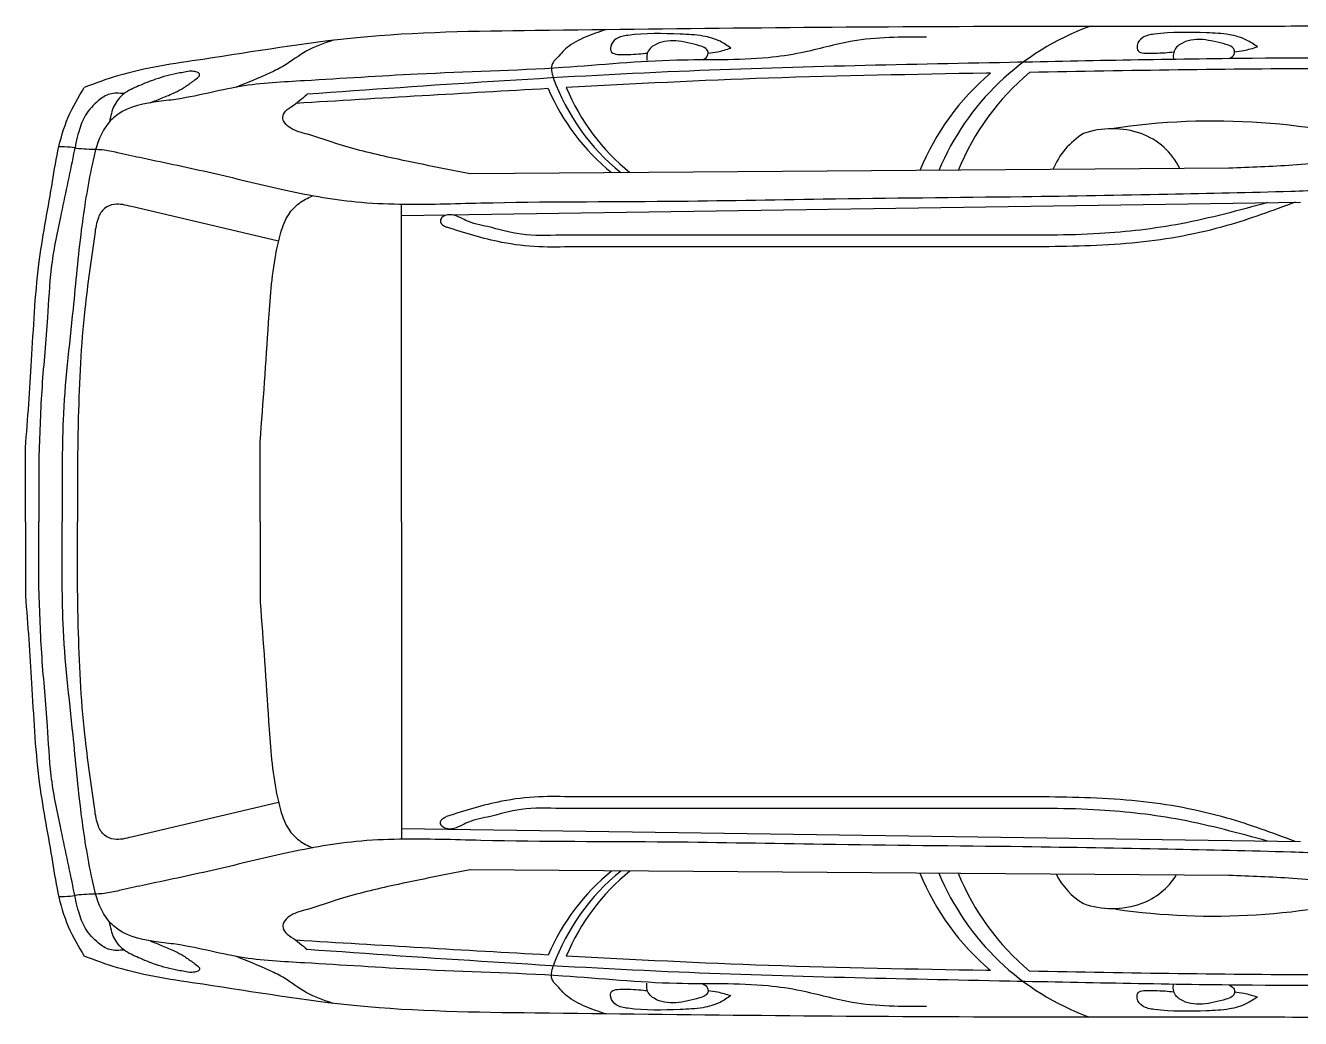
# Model space of a CAD drawing. Header units: millimetres. Extents: x -3222 to 0, y -751 to 751.
# Drawn here: x -3222 to -1567, y -645 to 645 of the extents above; entities that cross this region are included whole.
import ezdxf

# ---------------------------------------------------------------- set-up
doc = ezdxf.new("R2010")
doc.units = ezdxf.units.MM
doc.layers.add('ceco.net 205', color=7, linetype='Continuous')

msp = doc.modelspace()

# ---------------------------------------------------------------- linework, layer by layer
at = {"layer": 'ceco.net 205'}
for p, q in [((-1660.4, 459.3), (-2645.4, 452.1)), ((-2734.3, 398.1), (-1567.2, 415.2)), ((-2893.8, 364.6), (-3084.9, 409.4)), ((-2734.3, 0), (-2734.3, 412.2)), ((-1953.3, 372.5), (-2527.3, 372.5)), ((-1901.1, 357.2), (-2511.7, 357.2)), ((-2917.6, 0), (-2917.6, 104.2)), ((-3222.4, 0), (-3222.4, 96.3)), ((-3204.9, 87.1), (-3204.9, 0)), ((-3174.6, 89.1), (-3174.6, 0)), ((-3154.8, 82.4), (-3154.8, 0)), ((-3222.4, 0), (-3222.4, -96.3)), ((-3204.9, -87.1), (-3204.9, 0)), ((-3174.6, -89.1), (-3174.6, 0)), ((-3154.8, -82.4), (-3154.8, 0)), ((-2917.6, 0), (-2917.6, -104.2)), ((-2734.3, 0), (-2734.3, -412.2)), ((-1901.1, -357.2), (-2511.7, -357.2)), ((-2893.8, -364.6), (-3084.9, -409.4)), ((-1953.3, -372.5), (-2527.3, -372.5)), ((-2734.3, -398.1), (-1567.2, -415.2)), ((-1660.4, -459.3), (-2645.4, -452.1))]:
    msp.add_line(p, q, dxfattribs=at)
for centre, radius, start, end in [((-1727.4, 328.6), 334.5, 109.8487, 157.5242), ((-1752.3, 328.6), 334.5, 130.5491, 157.5242), ((-1702.6, 328.6), 334.5, 130.3068, 157.5242), ((-2269.4, 674.4), 285.1, 200.0378, 230.7676), ((-2257.4, 674.4), 285.1, 202.7765, 230.7676), ((-2281.4, 674.4), 285.1, 203.0588, 230.7676), ((-1680.3, -370.6), 891.1, 73.4587, 98.5365), ((-1798.6, 421.4), 96.9, 121.2997, 158.0721), ((-1811.6, 398.5), 112.1, 70.5155, 109.4845), ((-1803.6, 421.1), 88.2, 25.3492, 70.5155), ((-2281.4, -674.4), 285.1, 129.2324, 156.9412), ((-2269.4, -674.4), 285.1, 129.2324, 159.9622), ((-2257.4, -674.4), 285.1, 129.2324, 157.2235), ((-1752.3, -328.6), 334.5, 202.4758, 229.4509), ((-1727.4, -328.6), 334.5, 202.4758, 250.1513), ((-1702.6, -328.6), 334.5, 202.4758, 229.6932), ((-1798.6, -413), 96.9, 207.4581, 238.7003), ((-1803.6, -412.6), 88.2, 289.4845, 328.4189), ((-1811.6, -390.1), 112.1, 250.5155, 289.4845), ((-1680.3, 379), 891.1, 261.8365, 285.3266)]:
    msp.add_arc(centre, radius, start, end, dxfattribs=at)
for points, knots in [([(-2052.9, 629.5), (-2085.3, 629.6), (-2140.4, 629.7), (-2207.2, 609.6), (-2283.2, 598.4), (-2386.9, 602.5), (-2538.2, 586.8), (-2699.5, 583.5), (-2839, 573.7), (-2945.4, 568.5), (-3009.5, 549.8), (-3065.6, 544.7), (-3101.5, 535.4), (-3127.4, 501.9), (-3139.4, 451), (-3151.8, 373.6), (-3161.3, 262.4), (-3173.3, 166), (-3174.4, 103.4), (-3174.6, 89.1)], [0, 0, 0, 0, 96.412013, 164.394533, 207.65645, 326.425059, 474.342662, 663.438959, 810.223103, 893.986552, 982.295824, 1008.165681, 1064.373271, 1084.911359, 1132.236534, 1218.134606, 1321.304621, 1466.478855, 1509.248093, 1509.248093, 1509.248093, 1509.248093]), ([(-1272.8, 643.5), (-1418.7, 644.7), (-1631.8, 642.7), (-2040.6, 644.3), (-2441.7, 639.5), (-2783, 635.4), (-2962.4, 604.2), (-3082.1, 587.9), (-3131.7, 569.5), (-3146, 564.3)], [0.0986186, 0.0986186, 0.0986186, 0.0986186, 0.1722401, 0.2845904, 0.4554356, 0.5228586, 0.5816435, 0.614478, 0.6277141, 0.6277141, 0.6277141, 0.6277141]), ([(-2469.3, 639.2), (-2478.1, 636.1), (-2495.5, 630.1), (-2518.8, 618.5), (-2530.5, 604.4), (-2541.7, 592.6), (-2539.1, 583.3), (-2537.2, 576.7)], [0, 0, 0, 0, 28.162628, 55.357509, 76.005831, 83.606442, 102.048056, 102.048056, 102.048056, 102.048056]), ([(-2306.7, 615.3), (-2311.2, 618.5), (-2322.2, 626.1), (-2345, 632.4), (-2385.3, 633.9), (-2422.7, 635.1), (-2455.3, 629.4), (-2463.6, 619.5), (-2462.6, 608.6), (-2456.9, 607.7), (-2453.8, 607.2)], [0, 0, 0, 0, 16.60838, 39.843474, 69.516665, 137.517198, 153.212033, 165.517984, 172.76786, 180.919087, 180.919087, 180.919087, 180.919087]), ([(-2343.1, 600), (-2341.1, 601.1), (-2337.2, 603.3), (-2335.3, 610.2), (-2339.8, 616.2), (-2363.6, 623.1), (-2393, 630), (-2413.3, 613.8), (-2416.2, 606.2), (-2415.8, 601.3), (-2415.6, 599)], [0, 0, 0, 0, 6.811676, 12.940377, 18.627503, 27.490631, 86.408607, 95.022839, 102.947307, 109.696577, 109.696577, 109.696577, 109.696577]), ([(-1623.2, 617), (-1627.8, 620.1), (-1638.7, 627.7), (-1661.5, 634.1), (-1701.9, 635.6), (-1739.3, 636.7), (-1771.8, 631), (-1780.1, 621.2), (-1779.1, 610.2), (-1773.4, 609.3), (-1770.4, 608.9)], [0, 0, 0, 0, 16.60838, 39.843474, 69.516665, 137.517198, 153.212033, 165.517984, 172.76786, 180.919087, 180.919087, 180.919087, 180.919087]), ([(-1659.7, 601.7), (-1657.6, 602.8), (-1653.7, 604.9), (-1651.8, 611.8), (-1656.4, 617.9), (-1680.1, 624.8), (-1709.5, 631.7), (-1729.8, 615.5), (-1732.7, 607.8), (-1732.3, 602.9), (-1732.1, 600.7)], [0, 0, 0, 0, 6.811676, 12.940377, 18.627503, 27.490631, 86.408607, 95.022839, 102.947307, 109.696577, 109.696577, 109.696577, 109.696577]), ([(-2822.8, 625.4), (-2834.9, 621.4), (-2857.8, 614), (-2882, 594.1), (-2913, 578.9), (-2934.5, 570.3), (-2949.5, 564.3)], [0, 0, 0, 0, 37.796519, 71.680614, 92.674071, 141.171644, 141.171644, 141.171644, 141.171644]), ([(-2336.1, 608.8), (-2332.1, 609.3), (-2322.1, 610.5), (-2312.4, 613.5), (-2306.7, 615.3)], [0, 0, 0, 0, 12.170394, 30.223674, 30.223674, 30.223674, 30.223674]), ([(-1652.7, 610.5), (-1648.6, 610.9), (-1638.6, 612.1), (-1629, 615.2), (-1623.2, 617)], [0, 0, 0, 0, 12.170394, 30.223674, 30.223674, 30.223674, 30.223674]), ([(-1248, 598.5), (-1282.2, 599.4), (-1409.6, 602.4), (-1641.8, 603), (-1982.9, 595.7), (-2392.2, 588.1), (-2695.9, 566.8), (-2856.7, 555.5)], [0.100205, 0.100205, 0.100205, 0.100205, 0.24841, 0.652007, 1.106107, 1.72636, 2.424739, 2.424739, 2.424739, 2.424739]), ([(-2453.8, 607.2), (-2444.7, 607.1), (-2431.7, 606.9), (-2418.8, 608.4), (-2415, 608.9)], [0, 0, 0, 0, 27.434689, 38.936476, 38.936476, 38.936476, 38.936476]), ([(-1770.4, 608.9), (-1761.2, 608.7), (-1748.2, 608.6), (-1735.3, 610.1), (-1731.5, 610.5)], [0, 0, 0, 0, 27.434689, 38.936476, 38.936476, 38.936476, 38.936476]), ([(-3007.6, 585.5), (-3013.1, 584.6), (-3028.6, 582), (-3051.6, 576.2), (-3074.8, 566.5), (-3095.1, 557.8), (-3109.1, 540.6), (-3111.8, 526.8), (-3113.2, 519.7)], [0, 0, 0, 0, 16.688313, 47.169867, 70.772988, 92.352577, 112.468457, 134.113411, 134.113411, 134.113411, 134.113411]), ([(-3060.6, 544.3), (-3055.3, 546.4), (-3044.5, 550.7), (-3029.8, 556.6), (-3016.7, 563.8), (-3007, 570.6), (-3000.4, 575.7), (-2996.6, 578.7), (-2996.4, 581.3), (-2997.9, 583.6), (-3002.1, 584.8), (-3005.4, 585.3), (-3007.6, 585.5)], [0, 0, 0, 0, 16.950907, 34.826695, 47.583875, 61.687492, 69.987004, 73.487546, 75.087641, 77.4891, 81.057377, 87.696155, 87.696155, 87.696155, 87.696155]), ([(-1969.8, 582.8), (-1971.5, 582.8), (-2067.5, 581.1), (-2251.1, 578), (-2432.8, 568.8), (-2520.3, 564)], [1.1382315, 1.1382315, 1.1382315, 1.1382315, 1.1457256, 1.5539883, 1.9336642, 1.9336642, 1.9336642, 1.9336642]), ([(-1229.5, 586.4), (-1330.6, 587.6), (-1560.4, 590), (-1790.3, 586.1), (-1919, 583.8)], [0.0692914, 0.0692914, 0.0692914, 0.0692914, 0.5072459, 1.0648991, 1.0648991, 1.0648991, 1.0648991]), ([(-1068.4, 588.4), (-1068.1, 588.4), (-1066.3, 587.7), (-1062.6, 584.2), (-1072.4, 573.9), (-1094.8, 566.1), (-1130.9, 557.1), (-1196.5, 545.4), (-1279.5, 522.7), (-1366.7, 494.5), (-1435.4, 482), (-1500.3, 470.4), (-1574.7, 462.4), (-1632.6, 460.3), (-1660.4, 459.3)], [0.0768761, 0.0768761, 0.0768761, 0.0768761, 0.0781832, 0.0851135, 0.0939014, 0.1280431, 0.1945208, 0.2510977, 0.4182102, 0.5656124, 0.6479177, 0.7203087, 0.8512205, 0.9714398, 0.9714398, 0.9714398, 0.9714398]), ([(-3222.4, 96.3), (-3219.5, 134), (-3213.5, 213.4), (-3208.8, 327.7), (-3188, 432), (-3176.9, 512.4), (-3153.6, 551.6), (-3146, 564.3)], [0, 0, 0, 0, 113.564911, 239.124412, 341.856548, 433.776349, 477.818938, 477.818938, 477.818938, 477.818938]), ([(-3094.4, 556.2), (-3100.8, 556.7), (-3112.9, 557.6), (-3130.3, 545.8), (-3145.4, 529.7), (-3154.5, 504.8), (-3163.4, 460.2), (-3176.1, 401.3), (-3190.7, 330.7), (-3193.5, 256.7), (-3202, 176.2), (-3203.9, 116.7), (-3204.9, 87.1)], [0, 0, 0, 0, 18.653023, 35.349166, 60.587332, 84.019764, 113.364467, 197.339981, 264.849238, 329.108209, 418.992783, 507.689983, 507.689983, 507.689983, 507.689983]), ([(-2645.3, 452.1), (-2680.9, 459), (-2740.9, 470.6), (-2811.5, 487.9), (-2852.5, 502.9), (-2874.7, 508), (-2885.3, 516.5), (-2888.9, 524), (-2886.9, 533.3), (-2872.9, 541.6), (-2863.3, 549.9), (-2856.7, 555.5)], [0, 0, 0, 0, 108.912519, 183.438527, 217.198085, 240.258871, 250.707585, 256.949196, 264.243057, 276.66111, 302.970975, 302.970975, 302.970975, 302.970975]), ([(-967.1, 523.5), (-971.5, 526.5), (-981.6, 533.1), (-1008.5, 536.8), (-1045.3, 539.4), (-1110.7, 526.6), (-1191.8, 505.1), (-1284.6, 484.2), (-1362.5, 460.1), (-1416.2, 446.4), (-1458.6, 438.1), (-1507.9, 431.5), (-1604.2, 428), (-1748.8, 425), (-1951.3, 421.4), (-2167.3, 419.8), (-2401.8, 414.9), (-2585.1, 415.9), (-2720.4, 411), (-2807.4, 414.9), (-2888.5, 430.3), (-2979.9, 453.4), (-3050.3, 467.9), (-3096.9, 478), (-3120, 483.4), (-3137.6, 483.6), (-3152.4, 484.2), (-3165.3, 487.1), (-3174.1, 487), (-3179.1, 486.9)], [0, 0, 0, 0, 15.782967, 35.751578, 79.809481, 126.689107, 234.186489, 332.10443, 411.778467, 478.546835, 498.189407, 541.440752, 627.502844, 787.212957, 975.414231, 1234.956722, 1435.260575, 1679.078436, 1784.838561, 1841.131812, 1939.952076, 2031.896456, 2123.922209, 2155.382945, 2175.226891, 2194.673311, 2207.992591, 2219.574773, 2234.350741, 2234.350741, 2234.350741, 2234.350741]), ([(-2917.6, 104.2), (-2913.9, 155.7), (-2908, 236.7), (-2902.2, 328), (-2891.7, 374.7), (-2883.1, 398.4), (-2867.8, 414.7), (-2855.9, 420.5), (-2850, 423.4)], [0, 0, 0, 0, 154.932727, 243.910895, 273.249368, 298.838815, 318.453201, 338.27453, 338.27453, 338.27453, 338.27453]), ([(-1609.9, 414.6), (-1647.1, 404.5), (-1718.7, 385), (-1834.2, 371.6), (-1911.5, 372.2), (-1953.3, 372.5)], [0, 0, 0, 0, 115.656287, 222.148349, 347.507752, 347.507752, 347.507752, 347.507752]), ([(-1574.3, 415.1), (-1603.5, 404.2), (-1669.6, 379.7), (-1779.9, 359.2), (-1860.1, 357.9), (-1901.1, 357.2)], [0, 0, 0, 0, 93.627792, 211.195929, 334.146174, 334.146174, 334.146174, 334.146174]), ([(-3084.9, 409.4), (-3092.3, 411.4), (-3104.2, 414.5), (-3121, 408.1), (-3129.8, 393.1), (-3136.1, 348.5), (-3148.6, 262.3), (-3153.6, 164.7), (-3154.5, 100.1), (-3154.8, 82.4)], [0, 0, 0, 0, 22.512178, 36.024503, 50.24165, 72.252033, 170.822862, 311.642063, 364.788531, 364.788531, 364.788531, 364.788531]), ([(-2527.3, 372.5), (-2544.6, 371.8), (-2577, 370.5), (-2617.3, 383), (-2649, 388.6), (-2667.2, 401.2), (-2681.9, 397.4), (-2685.2, 387.4), (-2679.6, 384.6), (-2675.9, 382.8)], [0, 0, 0, 0, 51.758647, 96.277809, 125.483349, 148.035377, 159.370957, 164.667709, 175.099239, 175.099239, 175.099239, 175.099239]), ([(-2511.7, 357.2), (-2526.4, 356.9), (-2557.3, 356.1), (-2613, 362.9), (-2652.2, 375.3), (-2675.9, 382.8)], [0, 0, 0, 0, 44.140504, 92.718072, 167.224344, 167.224344, 167.224344, 167.224344]), ([(-3084.9, -409.4), (-3092.3, -411.4), (-3104.2, -414.5), (-3121, -408.1), (-3129.8, -393.1), (-3136.1, -348.5), (-3148.6, -262.3), (-3153.6, -164.7), (-3154.5, -100.1), (-3154.8, -82.4)], [0, 0, 0, 0, 22.512178, 36.024503, 50.24165, 72.252033, 170.822862, 311.642063, 364.788531, 364.788531, 364.788531, 364.788531]), ([(-3222.4, -96.3), (-3219.5, -134), (-3213.5, -213.4), (-3208.8, -327.7), (-3188, -432), (-3176.9, -512.4), (-3153.6, -551.6), (-3146, -564.3)], [0, 0, 0, 0, 113.564911, 239.124412, 341.856548, 433.776349, 477.818938, 477.818938, 477.818938, 477.818938]), ([(-3094.4, -556.2), (-3100.8, -556.7), (-3112.9, -557.6), (-3130.3, -545.8), (-3145.4, -529.7), (-3154.5, -504.8), (-3163.4, -460.2), (-3176.1, -401.3), (-3190.7, -330.7), (-3193.5, -256.7), (-3202, -176.2), (-3203.9, -116.7), (-3204.9, -87.1)], [0, 0, 0, 0, 18.653023, 35.349166, 60.587332, 84.019764, 113.364467, 197.339981, 264.849238, 329.108209, 418.992783, 507.689983, 507.689983, 507.689983, 507.689983]), ([(-2052.9, -629.5), (-2085.3, -629.6), (-2140.4, -629.7), (-2207.2, -609.6), (-2283.2, -598.4), (-2386.9, -602.5), (-2538.2, -586.8), (-2699.5, -583.5), (-2839, -573.7), (-2945.4, -568.5), (-3009.5, -549.8), (-3065.6, -544.7), (-3101.5, -535.4), (-3127.4, -501.9), (-3139.4, -451), (-3151.8, -373.6), (-3161.3, -262.4), (-3173.3, -166), (-3174.4, -103.4), (-3174.6, -89.1)], [0, 0, 0, 0, 96.412013, 164.394533, 207.65645, 326.425059, 474.342662, 663.438959, 810.223103, 893.986552, 982.295824, 1008.165681, 1064.373271, 1084.911359, 1132.236534, 1218.134606, 1321.304621, 1466.478855, 1509.248093, 1509.248093, 1509.248093, 1509.248093]), ([(-2917.6, -104.2), (-2913.9, -155.7), (-2908, -236.7), (-2902.2, -328), (-2891.7, -374.7), (-2883.1, -398.4), (-2867.8, -414.7), (-2855.9, -420.5), (-2850, -423.4)], [0, 0, 0, 0, 154.932727, 243.910895, 273.249368, 298.838815, 318.453201, 338.27453, 338.27453, 338.27453, 338.27453]), ([(-2511.7, -357.2), (-2526.4, -356.9), (-2557.3, -356.1), (-2613, -362.9), (-2652.2, -375.3), (-2675.9, -382.8)], [0, 0, 0, 0, 44.140504, 92.718072, 167.224344, 167.224344, 167.224344, 167.224344]), ([(-1574.3, -415.1), (-1603.5, -404.2), (-1669.6, -379.7), (-1779.9, -359.2), (-1860.1, -357.9), (-1901.1, -357.2)], [0, 0, 0, 0, 93.627792, 211.195929, 334.146174, 334.146174, 334.146174, 334.146174]), ([(-2527.3, -372.5), (-2544.6, -371.8), (-2577, -370.5), (-2617.3, -383), (-2649, -388.6), (-2667.2, -401.2), (-2681.9, -397.4), (-2685.2, -387.4), (-2679.6, -384.6), (-2675.9, -382.8)], [0, 0, 0, 0, 51.758647, 96.277809, 125.483349, 148.035377, 159.370957, 164.667709, 175.099239, 175.099239, 175.099239, 175.099239]), ([(-1609.9, -414.6), (-1647.1, -404.5), (-1718.7, -385), (-1834.2, -371.6), (-1911.5, -372.2), (-1953.3, -372.5)], [0, 0, 0, 0, 115.656287, 222.148349, 347.507752, 347.507752, 347.507752, 347.507752]), ([(-967.1, -523.5), (-971.5, -526.5), (-981.6, -533.1), (-1008.5, -536.8), (-1045.3, -539.4), (-1110.7, -526.6), (-1191.8, -505.1), (-1284.6, -484.2), (-1362.5, -460.1), (-1416.2, -446.4), (-1458.6, -438.1), (-1507.9, -431.5), (-1604.2, -428), (-1748.8, -425), (-1951.3, -421.4), (-2167.3, -419.8), (-2401.8, -414.9), (-2585.1, -415.9), (-2720.4, -411), (-2807.4, -414.9), (-2888.5, -430.3), (-2979.9, -453.4), (-3050.3, -467.9), (-3096.9, -478), (-3120, -483.4), (-3137.6, -483.6), (-3152.4, -484.2), (-3165.3, -487.1), (-3174.1, -487), (-3179.1, -486.9)], [0, 0, 0, 0, 15.782967, 35.751578, 79.809481, 126.689107, 234.186489, 332.10443, 411.778467, 478.546835, 498.189407, 541.440752, 627.502844, 787.212957, 975.414231, 1234.956722, 1435.260575, 1679.078436, 1784.838561, 1841.131812, 1939.952076, 2031.896456, 2123.922209, 2155.382945, 2175.226891, 2194.673311, 2207.992591, 2219.574773, 2234.350741, 2234.350741, 2234.350741, 2234.350741]), ([(-2645.3, -452.1), (-2680.9, -459), (-2740.9, -470.6), (-2811.5, -487.9), (-2852.5, -502.9), (-2874.7, -508), (-2885.3, -516.5), (-2888.9, -524), (-2886.9, -533.3), (-2872.9, -541.6), (-2863.3, -549.9), (-2856.7, -555.5)], [0, 0, 0, 0, 108.912519, 183.438527, 217.198085, 240.258871, 250.707585, 256.949196, 264.243057, 276.66111, 302.970975, 302.970975, 302.970975, 302.970975]), ([(-1068.4, -588.4), (-1068.1, -588.4), (-1066.3, -587.7), (-1062.6, -584.2), (-1072.4, -573.9), (-1094.8, -566.1), (-1130.9, -557.1), (-1196.5, -545.4), (-1279.5, -522.7), (-1366.7, -494.5), (-1435.4, -482), (-1500.3, -470.4), (-1574.7, -462.4), (-1632.6, -460.3), (-1660.4, -459.3)], [0.0768761, 0.0768761, 0.0768761, 0.0768761, 0.0781832, 0.0851135, 0.0939014, 0.1280431, 0.1945208, 0.2510977, 0.4182102, 0.5656124, 0.6479177, 0.7203087, 0.8512205, 0.9714398, 0.9714398, 0.9714398, 0.9714398]), ([(-3007.6, -585.5), (-3013.1, -584.6), (-3028.6, -582), (-3051.6, -576.2), (-3074.8, -566.5), (-3095.1, -557.8), (-3109.1, -540.6), (-3111.8, -526.8), (-3113.2, -519.7)], [0, 0, 0, 0, 16.688313, 47.169867, 70.772988, 92.352577, 112.468457, 134.113411, 134.113411, 134.113411, 134.113411]), ([(-3060.6, -544.3), (-3055.3, -546.4), (-3044.5, -550.7), (-3029.8, -556.6), (-3016.7, -563.8), (-3007, -570.6), (-3000.4, -575.7), (-2996.6, -578.7), (-2996.4, -581.3), (-2997.9, -583.6), (-3002.1, -584.8), (-3005.4, -585.3), (-3007.6, -585.5)], [0, 0, 0, 0, 16.950907, 34.826695, 47.583875, 61.687492, 69.987004, 73.487546, 75.087641, 77.4891, 81.057377, 87.696155, 87.696155, 87.696155, 87.696155]), ([(-1248, -598.5), (-1282.2, -599.4), (-1409.6, -602.4), (-1641.8, -603), (-1982.9, -595.7), (-2392.2, -588.1), (-2695.9, -566.8), (-2856.7, -555.5)], [0.100205, 0.100205, 0.100205, 0.100205, 0.24841, 0.652007, 1.106107, 1.72636, 2.424739, 2.424739, 2.424739, 2.424739]), ([(-1273.2, -644.2), (-1377.9, -645.1), (-1611.4, -642.6), (-2040.6, -644.3), (-2441.7, -639.5), (-2783, -635.4), (-2962.4, -604.2), (-3082.1, -587.9), (-3131.7, -569.5), (-3146, -564.3)], [0.0808297, 0.0808297, 0.0808297, 0.0808297, 0.1722401, 0.2845904, 0.4554356, 0.5228586, 0.5816435, 0.614478, 0.6277141, 0.6277141, 0.6277141, 0.6277141]), ([(-2822.8, -625.4), (-2834.9, -621.4), (-2857.8, -614), (-2882, -594.1), (-2913, -578.9), (-2934.5, -570.3), (-2949.5, -564.3)], [0, 0, 0, 0, 37.796519, 71.680614, 92.674071, 141.171644, 141.171644, 141.171644, 141.171644]), ([(-2469.3, -639.2), (-2478.1, -636.1), (-2495.5, -630.1), (-2518.8, -618.5), (-2530.5, -604.4), (-2541.7, -592.6), (-2539.1, -583.3), (-2537.2, -576.7)], [0, 0, 0, 0, 28.162628, 55.357509, 76.005831, 83.606442, 102.048056, 102.048056, 102.048056, 102.048056]), ([(-1969.8, -582.8), (-1971.5, -582.8), (-2067.5, -581.1), (-2251.1, -578), (-2432.8, -568.8), (-2520.3, -564)], [1.1382315, 1.1382315, 1.1382315, 1.1382315, 1.1457256, 1.5539883, 1.9336642, 1.9336642, 1.9336642, 1.9336642]), ([(-1229.5, -586.4), (-1330.6, -587.6), (-1560.4, -590), (-1790.3, -586.1), (-1919, -583.8)], [0.0692914, 0.0692914, 0.0692914, 0.0692914, 0.5072459, 1.0648991, 1.0648991, 1.0648991, 1.0648991]), ([(-2306.7, -615.3), (-2311.2, -618.5), (-2322.2, -626.1), (-2345, -632.4), (-2385.3, -633.9), (-2422.7, -635.1), (-2455.3, -629.4), (-2463.6, -619.5), (-2462.6, -608.6), (-2456.9, -607.7), (-2453.8, -607.2)], [0, 0, 0, 0, 16.60838, 39.843474, 69.516665, 137.517198, 153.212033, 165.517984, 172.76786, 180.919087, 180.919087, 180.919087, 180.919087]), ([(-2453.8, -607.2), (-2444.7, -607.1), (-2431.7, -606.9), (-2418.8, -608.4), (-2415, -608.9)], [0, 0, 0, 0, 27.434689, 38.936476, 38.936476, 38.936476, 38.936476]), ([(-2343.1, -600), (-2341.1, -601.1), (-2337.2, -603.3), (-2335.3, -610.2), (-2339.8, -616.2), (-2363.6, -623.1), (-2393, -630), (-2413.3, -613.8), (-2416.2, -606.2), (-2415.8, -601.3), (-2415.6, -599)], [0, 0, 0, 0, 6.811676, 12.940377, 18.627503, 27.490631, 86.408607, 95.022839, 102.947307, 109.696577, 109.696577, 109.696577, 109.696577]), ([(-2336.1, -608.8), (-2332.1, -609.3), (-2322.1, -610.5), (-2312.4, -613.5), (-2306.7, -615.3)], [0, 0, 0, 0, 12.170394, 30.223674, 30.223674, 30.223674, 30.223674]), ([(-1623.2, -617), (-1627.8, -620.1), (-1638.7, -627.7), (-1661.5, -634.1), (-1701.9, -635.6), (-1739.3, -636.7), (-1771.8, -631), (-1780.1, -621.2), (-1779.1, -610.2), (-1773.4, -609.3), (-1770.4, -608.9)], [0, 0, 0, 0, 16.60838, 39.843474, 69.516665, 137.517198, 153.212033, 165.517984, 172.76786, 180.919087, 180.919087, 180.919087, 180.919087]), ([(-1770.4, -608.9), (-1761.2, -608.7), (-1748.2, -608.6), (-1735.3, -610.1), (-1731.5, -610.5)], [0, 0, 0, 0, 27.434689, 38.936476, 38.936476, 38.936476, 38.936476]), ([(-1659.7, -601.7), (-1657.6, -602.8), (-1653.7, -604.9), (-1651.8, -611.8), (-1656.4, -617.9), (-1680.1, -624.8), (-1709.5, -631.7), (-1729.8, -615.5), (-1732.7, -607.8), (-1732.3, -602.9), (-1732.1, -600.7)], [0, 0, 0, 0, 6.811676, 12.940377, 18.627503, 27.490631, 86.408607, 95.022839, 102.947307, 109.696577, 109.696577, 109.696577, 109.696577]), ([(-1652.7, -610.5), (-1648.6, -610.9), (-1638.6, -612.1), (-1629, -615.2), (-1623.2, -617)], [0, 0, 0, 0, 12.170394, 30.223674, 30.223674, 30.223674, 30.223674])]:
    msp.add_open_spline(points, degree=3, knots=knots, dxfattribs=at)
for points in [[(-2543.7, 562.7), (-2652.9, 556.6), (-2762.1, 550.1), (-2871.3, 543.5)], [(-2543.7, -562.7), (-2652.9, -556.6), (-2762.1, -550.1), (-2871.3, -543.5)]]:
    msp.add_open_spline(points, degree=3, dxfattribs=at)

doc.saveas('drawing.dxf')
